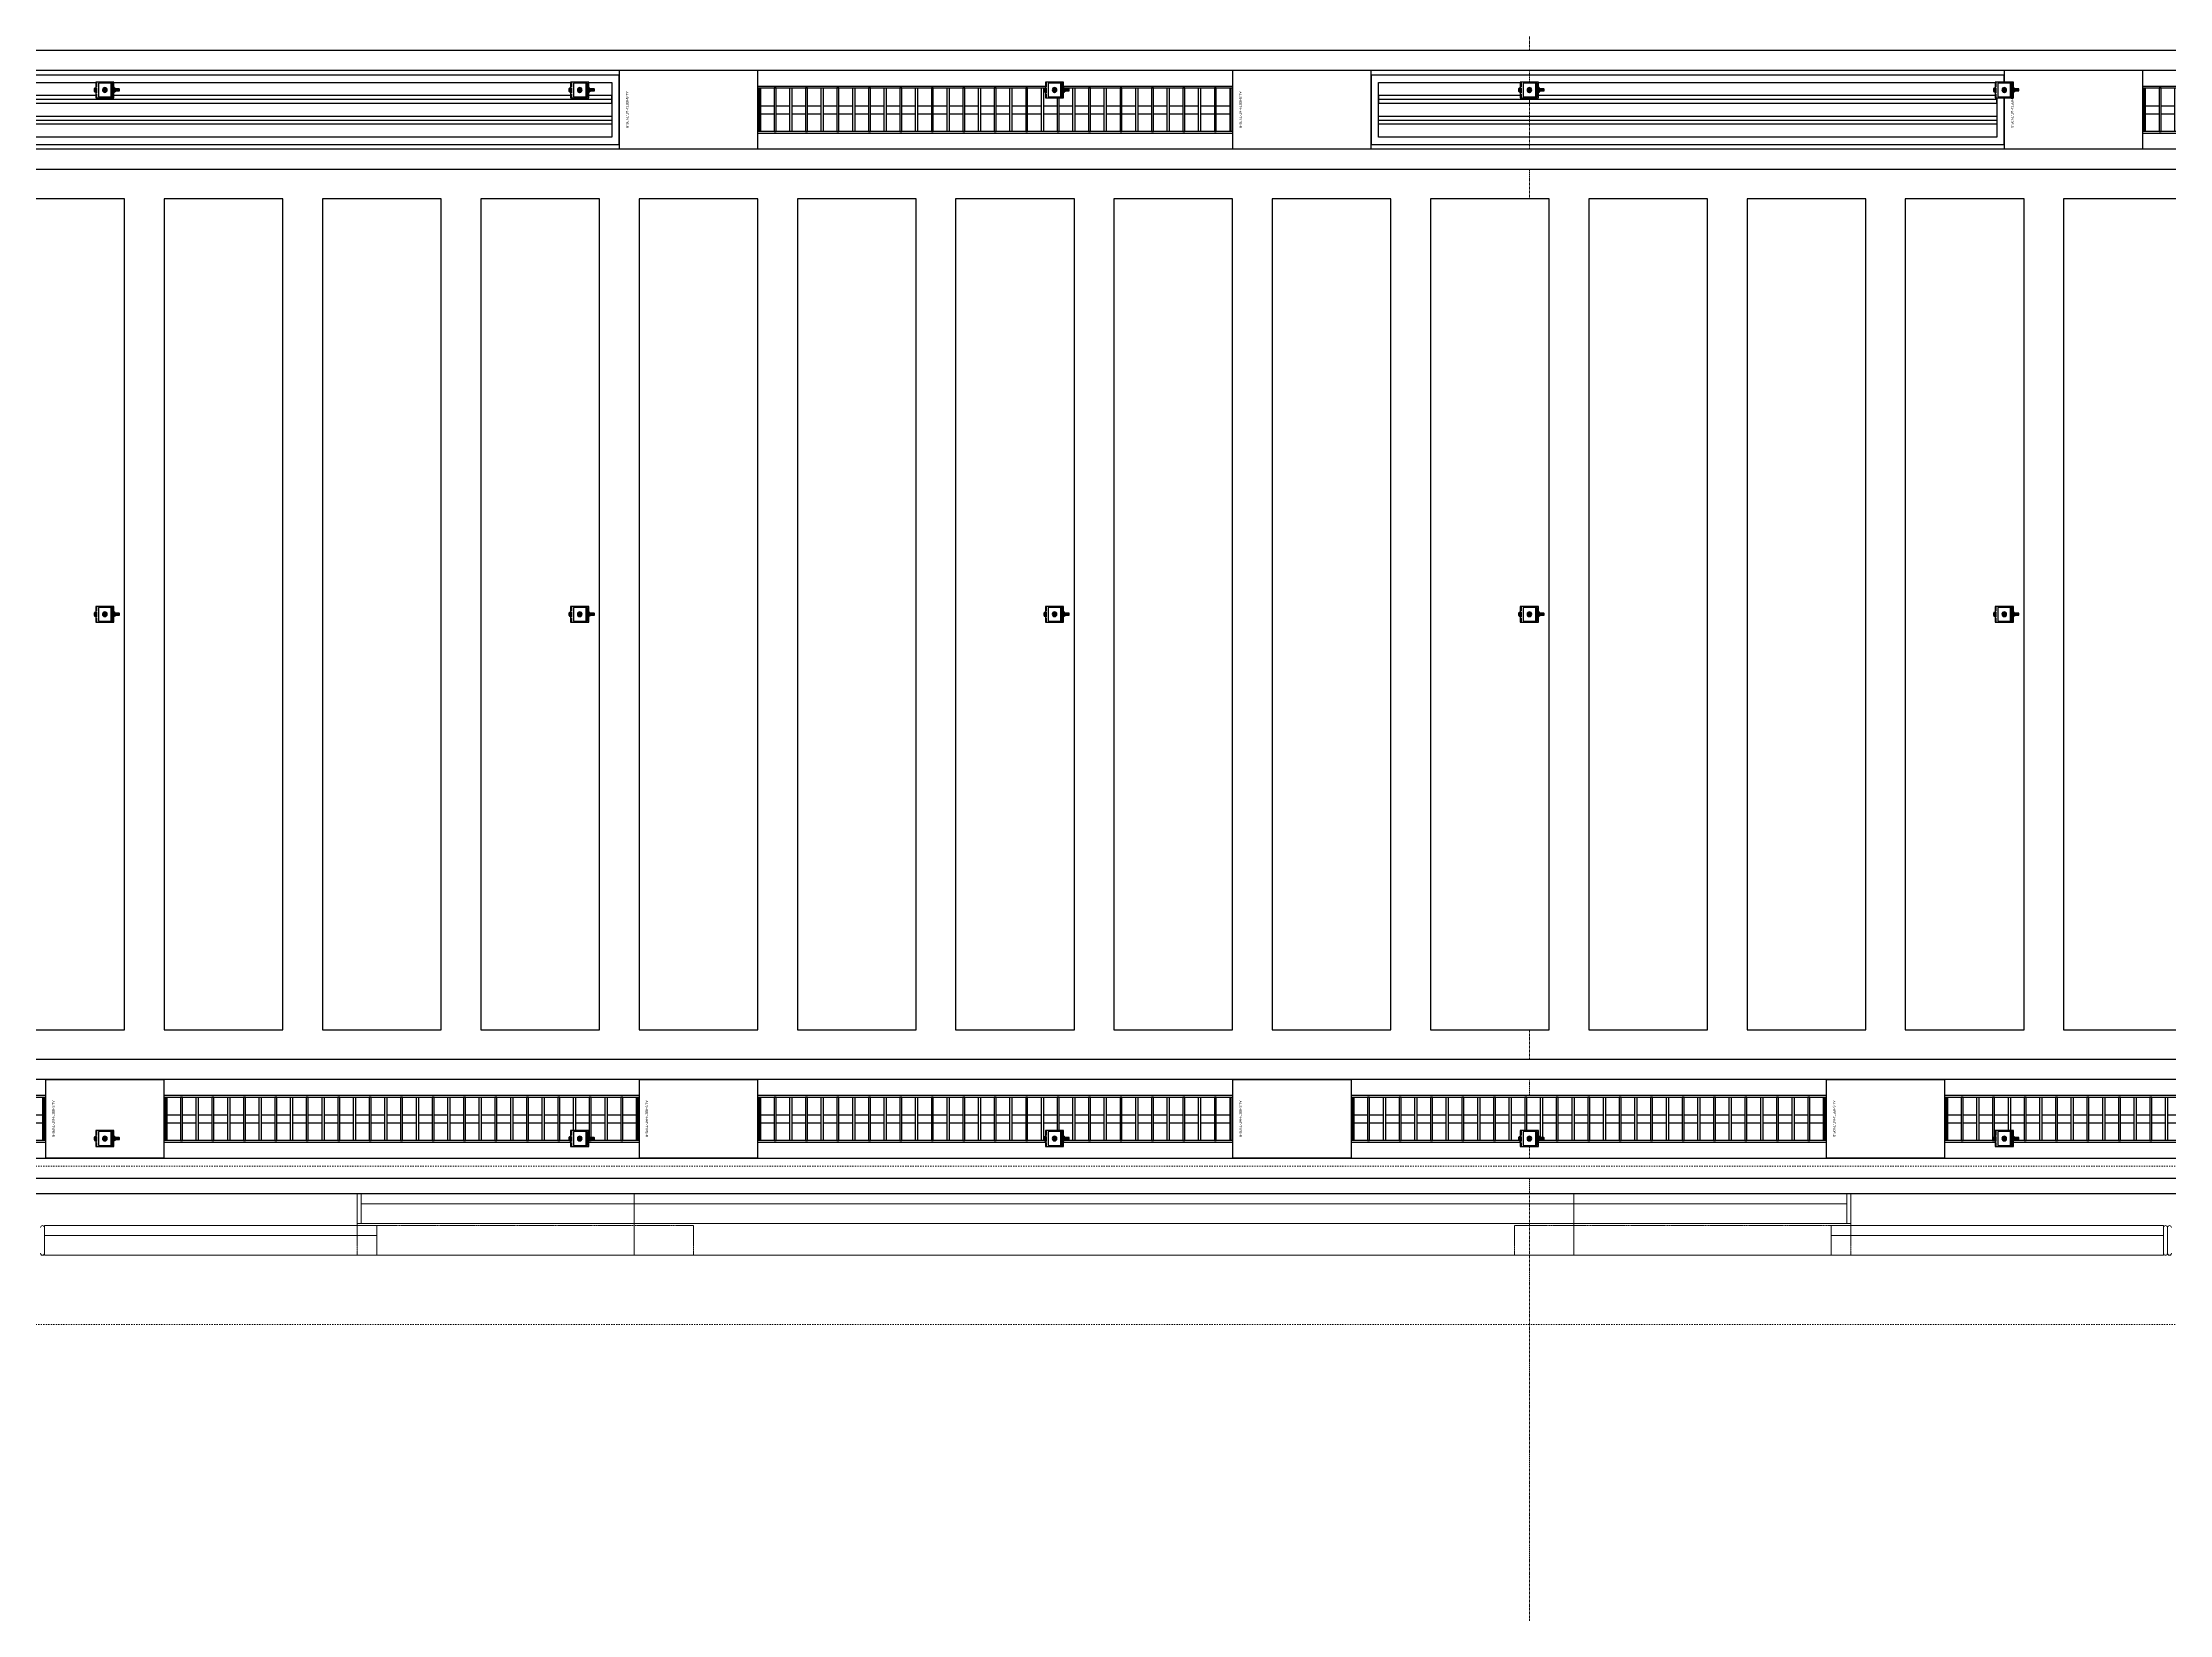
# Model space of a CAD drawing. Header units: millimetres. Extents: x -962357 to -591296, y -195428 to 59420.
# Drawn here: x -771238 to -765863, y -963 to 3010 of the extents above; entities that cross this region are included whole.
import ezdxf
from ezdxf.enums import TextEntityAlignment as Align

# ---------------------------------------------------------------- set-up
doc = ezdxf.new("R2010")
doc.units = ezdxf.units.MM
for name, pattern in [('ACAD_ISO02W100', [15, 12, -3]), ('DASH', [6.35, 3.175, -3.175]), ('DPA_Grid _ Level 100', [10, 5.5, -1.6, 1.3, -1.6]), ('DPA_Hidden 500', [1.4, 0.8, -0.6])]:
    doc.linetypes.add(name, pattern=pattern)
for name, color, linetype in [('000 - CSD_PL_001 - ASCESSORIES', 251, 'Continuous'), ('000 - H A T C H', 8, 'Continuous'), ('000 - WIPEOUT', 250, 'Continuous'), ('001 - ASCESSORIES', 251, 'Continuous'), ('008 - LIGHTING', 1, 'Continuous'), ('A04_TUBE SERIES', 2, 'Continuous'), ('A11_ALU.SOLID SHEET', 2, 'Continuous')]:
    doc.layers.add(name, color=color, linetype=linetype)
for name, color, linetype, lineweight in [('A-GENM', 1, 'Continuous', 9), ('A-GENM-HDLN', 2, 'DPA_Hidden 500', 9), ('Q-SPCQ', 2, 'Continuous', 9), ('Q-SPCQ-HDLN', 2, 'DASH', 9), ('S-GRID', 251, 'Continuous', 9)]:
    doc.layers.add(name, color=color, linetype=linetype, lineweight=lineweight)
doc.layers.get('000 - CSD_PL_001 - ASCESSORIES').off()

# ---------------------------------------------------------------- blocks, each defined once
blk = doc.blocks.new('*U500')
at = {"layer": 'A11_ALU.SOLID SHEET', "color": 0}
blk.add_lwpolyline([(300, -98.8), (300, 98.8), (0, 98.8), (0, -98.8)], close=True, dxfattribs=at)
at = {"layer": 'Defpoints', "color": 250}
blk.add_point((0, 0), dxfattribs=at)
blk.add_text('AL.SHEET-HAT-TYPE-R', height=6, rotation=270, dxfattribs=at).set_placement((15, 0), align=Align.BOTTOM_CENTER)
blk = doc.blocks.new('*U634')
at = {"color": 1}
blk.add_wipeout([(600, -60), (-600, -60), (-600, 60), (600, 60)], dxfattribs=at).dxf.layer = '000 - WIPEOUT'
at = {"layer": '001 - ASCESSORIES', "color": 0}
blk.add_lwpolyline([(600, -60), (-600, -60), (-600, 60), (600, 60)], close=True, dxfattribs=at)
at = {"layer": '001 - ASCESSORIES'}
for points in [[(-593.5, -55), (-598.5, -55), (-598.5, 55), (-593.5, 55)], [(595, -55), (-595, -55), (-595, 55), (595, 55)], [(-558.8, -55), (-553.8, -55), (-553.8, 55), (-558.8, 55)], [(-514, -55), (-519, -55), (-519, 55), (-514, 55)], [(-479.3, -55), (-474.3, -55), (-474.3, 55), (-479.3, 55)], [(-434.6, -55), (-439.6, -55), (-439.6, 55), (-434.6, 55)], [(-399.8, -55), (-394.8, -55), (-394.8, 55), (-399.8, 55)], [(-355.1, -55), (-360.1, -55), (-360.1, 55), (-355.1, 55)], [(-320.4, -55), (-315.4, -55), (-315.4, 55), (-320.4, 55)], [(-275.6, -55), (-280.6, -55), (-280.6, 55), (-275.6, 55)], [(-240.9, -55), (-235.9, -55), (-235.9, 55), (-240.9, 55)], [(-196.2, -55), (-201.2, -55), (-201.2, 55), (-196.2, 55)], [(-161.4, -55), (-156.4, -55), (-156.4, 55), (-161.4, 55)], [(-116.7, -55), (-121.7, -55), (-121.7, 55), (-116.7, 55)], [(-82, -55), (-77, -55), (-77, 55), (-82, 55)], [(-37.2, -55), (-42.2, -55), (-42.2, 55), (-37.2, 55)], [(-2.5, -55), (2.5, -55), (2.5, 55), (-2.5, 55)], [(42.2, -55), (37.2, -55), (37.2, 55), (42.2, 55)], [(77, -55), (82, -55), (82, 55), (77, 55)], [(121.7, -55), (116.7, -55), (116.7, 55), (121.7, 55)], [(156.4, -55), (161.4, -55), (161.4, 55), (156.4, 55)], [(201.2, -55), (196.2, -55), (196.2, 55), (201.2, 55)], [(235.9, -55), (240.9, -55), (240.9, 55), (235.9, 55)], [(280.6, -55), (275.6, -55), (275.6, 55), (280.6, 55)], [(315.4, -55), (320.4, -55), (320.4, 55), (315.4, 55)], [(360.1, -55), (355.1, -55), (355.1, 55), (360.1, 55)], [(394.8, -55), (399.8, -55), (399.8, 55), (394.8, 55)], [(439.6, -55), (434.6, -55), (434.6, 55), (439.6, 55)], [(474.3, -55), (479.3, -55), (479.3, 55), (474.3, 55)], [(519, -55), (514, -55), (514, 55), (519, 55)], [(553.8, -55), (558.8, -55), (558.8, 55), (553.8, 55)], [(598.5, -55), (593.5, -55), (593.5, 55), (598.5, 55)]]:
    blk.add_lwpolyline(points, close=True, dxfattribs=at)
for points in [[(-593.5, 10), (-558.8, 10)], [(-553.8, 10), (-519, 10)], [(-514, 10), (-479.3, 10)], [(-474.3, 10), (-439.6, 10)], [(-434.6, 10), (-399.8, 10)], [(-394.8, 10), (-360.1, 10)], [(-355.1, 10), (-320.4, 10)], [(-315.4, 10), (-280.6, 10)], [(-275.6, 10), (-240.9, 10)], [(-235.9, 10), (-201.2, 10)], [(-196.2, 10), (-161.4, 10)], [(-156.4, 10), (-121.7, 10)], [(-116.7, 10), (-82, 10)], [(-77, 10), (-42.2, 10)], [(-37.2, 10), (-2.5, 10)], [(2.5, 10), (37.2, 10)], [(42.2, 10), (77, 10)], [(82, 10), (116.7, 10)], [(121.7, 10), (156.4, 10)], [(161.4, 10), (196.2, 10)], [(201.2, 10), (235.9, 10)], [(240.9, 10), (275.6, 10)], [(280.6, 10), (315.4, 10)], [(320.4, 10), (355.1, 10)], [(360.1, 10), (394.8, 10)], [(399.8, 10), (434.6, 10)], [(439.6, 10), (474.3, 10)], [(479.3, 10), (514, 10)], [(519, 10), (553.8, 10)], [(558.8, 10), (593.5, 10)], [(-593.5, -10), (-558.8, -10)], [(-553.8, -10), (-519, -10)], [(-514, -10), (-479.3, -10)], [(-474.3, -10), (-439.6, -10)], [(-434.6, -10), (-399.8, -10)], [(-394.8, -10), (-360.1, -10)], [(-355.1, -10), (-320.4, -10)], [(-315.4, -10), (-280.6, -10)], [(-275.6, -10), (-240.9, -10)], [(-235.9, -10), (-201.2, -10)], [(-196.2, -10), (-161.4, -10)], [(-156.4, -10), (-121.7, -10)], [(-116.7, -10), (-82, -10)], [(-77, -10), (-42.2, -10)], [(-37.2, -10), (-2.5, -10)], [(2.5, -10), (37.2, -10)], [(42.2, -10), (77, -10)], [(82, -10), (116.7, -10)], [(121.7, -10), (156.4, -10)], [(161.4, -10), (196.2, -10)], [(201.2, -10), (235.9, -10)], [(240.9, -10), (275.6, -10)], [(280.6, -10), (315.4, -10)], [(320.4, -10), (355.1, -10)], [(360.1, -10), (394.8, -10)], [(399.8, -10), (434.6, -10)], [(439.6, -10), (474.3, -10)], [(479.3, -10), (514, -10)], [(519, -10), (553.8, -10)], [(558.8, -10), (593.5, -10)]]:
    blk.add_lwpolyline(points, dxfattribs=at)
blk = doc.blocks.new('*U606')
blk.add_attdef('EXTR.OVL-LENGTH_', (-25, -59.1), '', height=5)
blk.add_wipeout([(-25, 0), (25, 0), (25, 67400), (-25, 67400)]).dxf.layer = '000 - WIPEOUT'
at = {"layer": 'A04_TUBE SERIES', "color": 0}
blk.add_lwpolyline([(-25, 0), (25, 0), (25, 67400), (-25, 67400)], close=True, dxfattribs=at)
blk = doc.blocks.new('*U374')
at = {"layer": '001 - ASCESSORIES', "color": 0, "linetype": 'ByBlock'}
blk.add_lwpolyline([(800, 87.5), (-800, 87.5), (-800, -87.5), (800, -87.5)], close=True, dxfattribs=at)
at = {"layer": '001 - ASCESSORIES', "linetype": 'ByBlock'}
for points in [[(-781.5, 69), (781.5, 69), (781.5, -69), (-781.5, -69)], [(781.5, 36.3), (-781.5, 36.3), (-781.5, 16.3), (781.5, 16.3)], [(-781.5, -16.3), (781.5, -16.3), (781.5, -36.3), (-781.5, -36.3)]]:
    blk.add_lwpolyline(points, close=True, dxfattribs=at)
for points in [[(781.5, 26.3), (-781.5, 26.3)], [(-781.5, -26.3), (781.5, -26.3)]]:
    blk.add_lwpolyline(points, dxfattribs=at)
blk = doc.blocks.new('*U499')
at = {"layer": 'A11_ALU.SOLID SHEET', "color": 0}
blk.add_lwpolyline([(350, -98.8), (350, 98.8), (0, 98.8), (0, -98.8)], close=True, dxfattribs=at)
at = {"layer": 'Defpoints', "color": 250}
blk.add_point((0, 0), dxfattribs=at)
blk.add_text('AL.SHEET-HAT-TYPE-R', height=6, rotation=270, dxfattribs=at).set_placement((15, 0), align=Align.BOTTOM_CENTER)
blk = doc.blocks.new('*U607')
blk.add_attdef('EXTR.OVL-LENGTH_', (-25, -59.1), '', height=5)
blk.add_wipeout([(-25, 0), (25, 0), (25, 67400), (-25, 67400)]).dxf.layer = '000 - WIPEOUT'
at = {"layer": 'A04_TUBE SERIES', "color": 0}
blk.add_lwpolyline([(-25, 0), (25, 0), (25, 67400), (-25, 67400)], close=True, dxfattribs=at)
blk = doc.blocks.new('*U605')
blk.add_attdef('EXTR.OVL-LENGTH_', (-25, -59.1), '', height=5)
blk.add_wipeout([(-25, 0), (25, 0), (25, 67400), (-25, 67400)]).dxf.layer = '000 - WIPEOUT'
at = {"layer": 'A04_TUBE SERIES', "color": 0}
blk.add_lwpolyline([(-25, 0), (25, 0), (25, 67400), (-25, 67400)], close=True, dxfattribs=at)
blk = doc.blocks.new('*U604')
blk.add_attdef('EXTR.OVL-LENGTH_', (-25, -59.1), '', height=5)
blk.add_wipeout([(-25, 0), (25, 0), (25, 67400), (-25, 67400)]).dxf.layer = '000 - WIPEOUT'
at = {"layer": 'A04_TUBE SERIES', "color": 0}
blk.add_lwpolyline([(-25, 0), (25, 0), (25, 67400), (-25, 67400)], close=True, dxfattribs=at)
blk = doc.blocks.new('*U613')
at = {"color": 3}
for points in [[(-1050, 20350), (1050, 20350), (1050, 20050), (-1050, 20050)], [(-1050, 19950), (1050, 19950), (1050, 19650), (-1050, 19650)], [(-1050, 19550), (1050, 19550), (1050, 19250), (-1050, 19250)], [(-1050, 19150), (1050, 19150), (1050, 18850), (-1050, 18850)], [(-1050, 18750), (1050, 18750), (1050, 18450), (-1050, 18450)], [(-1050, 18350), (1050, 18350), (1050, 18050), (-1050, 18050)], [(-1050, 17950), (1050, 17950), (1050, 17650), (-1050, 17650)], [(-1050, 17550), (1050, 17550), (1050, 17250), (-1050, 17250)], [(-1050, 17150), (1050, 17150), (1050, 16850), (-1050, 16850)], [(-1050, 16750), (1050, 16750), (1050, 16450), (-1050, 16450)], [(-1050, 16350), (1050, 16350), (1050, 16050), (-1050, 16050)], [(-1050, 15950), (1050, 15950), (1050, 15650), (-1050, 15650)], [(-1050, 15550), (1050, 15550), (1050, 15250), (-1050, 15250)], [(-1050, 15150), (1050, 15150), (1050, 14850), (-1050, 14850)]]:
    blk.add_wipeout(points, dxfattribs=at).dxf.layer = '000 - WIPEOUT'
at = {"layer": 'A11_ALU.SOLID SHEET', "color": 0, "linetype": 'ByBlock'}
for points in [[(-1050, 20050), (1050, 20050), (1050, 20350), (-1050, 20350)], [(-1050, 19650), (1050, 19650), (1050, 19950), (-1050, 19950)], [(-1050, 19250), (1050, 19250), (1050, 19550), (-1050, 19550)], [(-1050, 18850), (1050, 18850), (1050, 19150), (-1050, 19150)], [(-1050, 18450), (1050, 18450), (1050, 18750), (-1050, 18750)], [(-1050, 18050), (1050, 18050), (1050, 18350), (-1050, 18350)], [(-1050, 17650), (1050, 17650), (1050, 17950), (-1050, 17950)], [(-1050, 17250), (1050, 17250), (1050, 17550), (-1050, 17550)], [(-1050, 16850), (1050, 16850), (1050, 17150), (-1050, 17150)], [(-1050, 16450), (1050, 16450), (1050, 16750), (-1050, 16750)], [(-1050, 16050), (1050, 16050), (1050, 16350), (-1050, 16350)], [(-1050, 15650), (1050, 15650), (1050, 15950), (-1050, 15950)], [(-1050, 15250), (1050, 15250), (1050, 15550), (-1050, 15550)], [(-1050, 14850), (1050, 14850), (1050, 15150), (-1050, 15150)]]:
    blk.add_lwpolyline(points, close=True, dxfattribs=at)
blk = doc.blocks.new('*U5836')
blk.add_lwpolyline([(-107450, -550), (27650, -550), (27650, -3480), (-107450, -3480)], close=True)
at = {"layer": '008 - LIGHTING'}
for p in [(-25900, -740), (-25900, -740), (-25900, -740), (-22400, -740), (-22400, -740), (-22400, -740)]:
    blk.add_blockref('*U374', p, dxfattribs=at)
at = {"layer": 'A11_ALU.SOLID SHEET', "color": 1}
for name, p in [('*U499', (-25100, -740)), ('*U499', (-23550, -740)), ('*U499', (-21600, -740)), ('*U500', (-26550, -3290)), ('*U500', (-25050, -3290)), ('*U500', (-23550, -3290)), ('*U500', (-22050, -3290))]:
    blk.add_blockref(name, p, dxfattribs=at)
at = {"layer": '008 - LIGHTING'}
for p in [(-24150, -740), (-20650, -740), (-27150, -3290), (-25650, -3290), (-24150, -3290), (-22650, -3290), (-21150, -3290)]:
    blk.add_blockref('*U634', p, dxfattribs=at)
at = {"layer": 'A04_TUBE SERIES', "linetype": 'ByBlock', "rotation": 270}
for name, p in [('*U607', (-39850, -615)), ('*U606', (-39850, -865)), ('*U604', (-39850, -3165)), ('*U605', (-39850, -3415))]:
    blk.add_blockref(name, p, dxfattribs=at)
at = {"layer": 'A11_ALU.SOLID SHEET', "linetype": 'ByBlock', "rotation": 90}
blk.add_blockref('*U613', (-6300, -2015), dxfattribs=at)
at = {"layer": '008 - LIGHTING'}
for p in [(-24150, -740), (-20650, -740), (-27150, -3290), (-25650, -3290), (-24150, -3290), (-22650, -3290), (-21150, -3290)]:
    blk.add_blockref('*U634', p, dxfattribs=at)
for p in [(-24150, -740), (-20650, -740), (-27150, -3290), (-25650, -3290), (-24150, -3290), (-22650, -3290), (-21150, -3290)]:
    blk.add_blockref('*U634', p, dxfattribs=at)
blk = doc.blocks.new('DPA_Speciality_PlatformScreenDoor - Length_135300-12767973-4180-01 LOWER PLATFORM LEVEL - REFLECTED CEILING PLAN')
at = {"layer": 'A-GENM'}
for p, q in [((49232.5, -250), (49142.5, -250)), ((49142.5, -250), (49232.5, -250)), ((49337.5, -250), (49147.4, -250)), ((49147.4, -250), (49337.5, -250)), ((49242.5, -250), (49332.5, -250)), ((49332.5, -250), (49242.5, -250)), ((53712.5, -250), (53902.6, -250)), ((53902.6, -250), (53712.5, -250)), ((53807.5, -250), (53717.5, -250)), ((53717.5, -250), (53807.5, -250)), ((53817.5, -250), (53907.5, -250)), ((53907.5, -250), (53817.5, -250)), ((49890.3, -330), (50014.1, -330)), ((49900.9, -330), (49954, -330)), ((49950.4, -330), (50003.5, -330)), ((51490.3, -330), (51614.1, -330)), ((51500.9, -330), (51554, -330)), ((51550.4, -330), (51603.5, -330))]:
    blk.add_line(p, q, dxfattribs=at)
at = {"layer": 'A-GENM-HDLN'}
for p, q in [((49637.5, -175), (49637.5, -250)), ((49637.5, -175), (50487.5, -175)), ((50487.5, -250), (50487.5, -175)), ((52562.5, -250), (52562.5, -175)), ((53412.5, -175), (52562.5, -175)), ((53412.5, -175), (53412.5, -250)), ((49637.5, -250), (50487.5, -250)), ((53412.5, -250), (52562.5, -250))]:
    blk.add_line(p, q, dxfattribs=at)
at = {"layer": 'Q-SPCQ'}
for p, q in [((48837.5, -245), (48837.5, -180)), ((48837.5, -180), (48837.5, -245)), ((48837.5, -180), (48837.5, -245)), ((48837.5, -245), (48837.5, -180)), ((49687.5, -175), (48847.5, -175)), ((48847.5, -175), (49687.5, -175)), ((48847.5, -175), (48847.5, -225)), ((48847.5, -175), (48847.5, -225)), ((48847.5, -245), (48847.5, -180)), ((48847.5, -180), (48847.5, -245)), ((48877.5, -175), (49657.5, -175)), ((49657.5, -175), (48877.5, -175)), ((49657.5, -175), (48877.5, -175)), ((48877.5, -175), (49657.5, -175)), ((49637.5, -175), (50337.5, -175)), ((49687.5, -225), (49687.5, -175)), ((49687.5, -175), (49687.5, -225)), ((50337.5, -175), (50337.5, -330)), ((50337.5, -175), (52712.5, -175)), ((50337.5, -330), (50337.5, -175)), ((50337.5, -200), (50337.5, -187.5)), ((50337.5, -187.5), (50337.5, -200)), ((50337.5, -305), (50337.5, -200)), ((50337.5, -200), (50337.5, -305)), ((52712.5, -175), (52712.5, -330)), ((52712.5, -175), (53412.5, -175)), ((52712.5, -330), (52712.5, -175)), ((52712.5, -200), (52712.5, -187.5)), ((52712.5, -187.5), (52712.5, -200)), ((52712.5, -305), (52712.5, -200)), ((52712.5, -200), (52712.5, -305)), ((53362.5, -175), (54202.5, -175)), ((54202.5, -175), (53362.5, -175)), ((53362.5, -175), (53362.5, -225)), ((53362.5, -225), (53362.5, -175)), ((54172.5, -175), (53392.5, -175)), ((53392.5, -175), (54172.5, -175)), ((53392.5, -175), (54172.5, -175)), ((54172.5, -175), (53392.5, -175)), ((54202.5, -225), (54202.5, -175)), ((54202.5, -225), (54202.5, -175)), ((54202.5, -180), (54202.5, -245)), ((54202.5, -245), (54202.5, -180)), ((48847.5, -225), (49687.5, -225)), ((49687.5, -225), (48847.5, -225)), ((48847.5, -250), (48847.5, -225)), ((48847.5, -225), (48847.5, -250)), ((49687.5, -225), (48847.5, -225)), ((48847.5, -225), (48847.5, -250)), ((48847.5, -250), (48847.5, -225)), ((48847.5, -225), (49687.5, -225)), ((49687.5, -225), (48847.5, -225)), ((48847.5, -225), (49687.5, -225)), ((48847.5, -250), (49687.5, -250)), ((49687.5, -250), (48847.5, -250)), ((48847.5, -250), (49687.5, -250)), ((49687.5, -250), (48847.5, -250)), ((49657.5, -225), (48877.5, -225)), ((48877.5, -225), (49657.5, -225)), ((48877.5, -225), (49657.5, -225)), ((49657.5, -225), (48877.5, -225)), ((49637.5, -225), (48897.5, -225)), ((48897.5, -225), (49637.5, -225)), ((49637.5, -225), (48897.5, -225)), ((48897.5, -225), (49637.5, -225)), ((49637.5, -250), (48897.5, -250)), ((48897.5, -250), (49637.5, -250)), ((49637.5, -250), (48897.5, -250)), ((48897.5, -250), (49637.5, -250)), ((49637.5, -305), (49637.5, -250)), ((49637.5, -250), (49637.5, -330)), ((49647.5, -255), (49637.5, -255)), ((49637.5, -255), (49637.5, -330)), ((49637.5, -330), (49637.5, -255)), ((49637.5, -255), (49647.5, -255)), ((49647.5, -330), (49647.5, -255)), ((49647.5, -255), (49647.5, -330)), ((50337.5, -255), (49647.5, -255)), ((49647.5, -255), (50337.5, -255)), ((49647.5, -255), (49647.5, -305)), ((49647.5, -255), (49647.5, -305)), ((49687.5, -225), (49687.5, -250)), ((49687.5, -225), (49687.5, -250)), ((49687.5, -250), (49687.5, -225)), ((49687.5, -225), (49687.5, -250)), ((49697.5, -255), (50277.5, -255)), ((50277.5, -255), (49697.5, -255)), ((50287.5, -255), (49697.5, -255)), ((49697.5, -255), (50287.5, -255)), ((52712.5, -255), (50337.5, -255)), ((50337.5, -255), (52712.5, -255)), ((50337.5, -255), (50337.5, -305)), ((50337.5, -255), (50337.5, -305)), ((50337.5, -305), (50337.5, -255)), ((50337.5, -255), (50337.5, -305)), ((52662.5, -255), (50387.5, -255)), ((50387.5, -255), (52662.5, -255)), ((50397.5, -255), (52652.5, -255)), ((52652.5, -255), (50397.5, -255)), ((52712.5, -255), (53402.5, -255)), ((53402.5, -255), (52712.5, -255)), ((52712.5, -255), (52712.5, -305)), ((52712.5, -305), (52712.5, -255)), ((52712.5, -305), (52712.5, -255)), ((52712.5, -255), (52712.5, -305)), ((52762.5, -255), (53352.5, -255)), ((53352.5, -255), (52762.5, -255)), ((53352.5, -255), (52772.5, -255)), ((52772.5, -255), (53352.5, -255)), ((54202.5, -225), (53362.5, -225)), ((53362.5, -225), (54202.5, -225)), ((53362.5, -250), (53362.5, -225)), ((53362.5, -250), (53362.5, -225)), ((54202.5, -225), (53362.5, -225)), ((53362.5, -225), (53362.5, -250)), ((53362.5, -250), (53362.5, -225)), ((53362.5, -225), (54202.5, -225)), ((53362.5, -225), (54202.5, -225)), ((54202.5, -225), (53362.5, -225)), ((54202.5, -250), (53362.5, -250)), ((53362.5, -250), (54202.5, -250)), ((53362.5, -250), (54202.5, -250)), ((54202.5, -250), (53362.5, -250)), ((53392.5, -225), (54172.5, -225)), ((54172.5, -225), (53392.5, -225)), ((54172.5, -225), (53392.5, -225)), ((53392.5, -225), (54172.5, -225)), ((53402.5, -255), (53402.5, -330)), ((53412.5, -255), (53402.5, -255)), ((53402.5, -255), (53412.5, -255)), ((53402.5, -330), (53402.5, -255)), ((53402.5, -305), (53402.5, -255)), ((53402.5, -305), (53402.5, -255)), ((53412.5, -225), (54152.5, -225)), ((54152.5, -225), (53412.5, -225)), ((53412.5, -225), (54152.5, -225)), ((54152.5, -225), (53412.5, -225)), ((53412.5, -250), (54152.5, -250)), ((54152.5, -250), (53412.5, -250)), ((53412.5, -250), (54152.5, -250)), ((54152.5, -250), (53412.5, -250)), ((53412.5, -330), (53412.5, -250)), ((53412.5, -250), (53412.5, -305)), ((53412.5, -330), (53412.5, -255)), ((53412.5, -255), (53412.5, -330)), ((54202.5, -225), (54202.5, -250)), ((54202.5, -250), (54202.5, -225)), ((54202.5, -250), (54202.5, -225)), ((54202.5, -225), (54202.5, -250)), ((49637.5, -317.5), (49637.5, -305)), ((50337.5, -305), (49647.5, -305)), ((49647.5, -305), (50327.5, -305)), ((49647.5, -305), (49647.5, -330)), ((49647.5, -305), (49647.5, -330)), ((49647.5, -305), (50327.5, -305)), ((50327.5, -305), (49647.5, -305)), ((49647.5, -330), (49647.5, -305)), ((49647.5, -305), (49647.5, -330)), ((50337.5, -305), (49647.5, -305)), ((49647.5, -305), (50337.5, -305)), ((50277.5, -305), (49697.5, -305)), ((49697.5, -305), (50277.5, -305)), ((50277.5, -305), (49697.5, -305)), ((49697.5, -305), (50277.5, -305)), ((50287.5, -305), (49697.5, -305)), ((49697.5, -305), (50287.5, -305)), ((49697.5, -305), (50277.5, -305)), ((50277.5, -305), (49697.5, -305)), ((50327.5, -305), (50337.5, -305)), ((50337.5, -317.5), (50337.5, -305)), ((52712.5, -305), (50337.5, -305)), ((50337.5, -305), (50347.5, -305)), ((50337.5, -330), (50337.5, -305)), ((50337.5, -305), (50337.5, -330)), ((52712.5, -305), (50337.5, -305)), ((50337.5, -305), (52712.5, -305)), ((50337.5, -305), (50337.5, -317.5)), ((50337.5, -330), (50337.5, -305)), ((50337.5, -305), (50337.5, -330)), ((50347.5, -305), (52702.5, -305)), ((50347.5, -305), (52702.5, -305)), ((52702.5, -305), (50347.5, -305)), ((52662.5, -305), (50387.5, -305)), ((50387.5, -305), (52662.5, -305)), ((52652.5, -305), (50397.5, -305)), ((50397.5, -305), (52652.5, -305)), ((52652.5, -305), (50397.5, -305)), ((50397.5, -305), (52652.5, -305)), ((50397.5, -305), (52652.5, -305)), ((52652.5, -305), (50397.5, -305)), ((52702.5, -305), (52712.5, -305)), ((52712.5, -317.5), (52712.5, -305)), ((52712.5, -305), (52722.5, -305)), ((53402.5, -305), (52712.5, -305)), ((52712.5, -305), (52712.5, -330)), ((52712.5, -330), (52712.5, -305)), ((52712.5, -305), (53402.5, -305)), ((53402.5, -305), (52712.5, -305)), ((52712.5, -305), (52712.5, -317.5)), ((52712.5, -330), (52712.5, -305)), ((52712.5, -305), (52712.5, -330)), ((52722.5, -305), (53402.5, -305)), ((53402.5, -305), (52722.5, -305)), ((52722.5, -305), (53402.5, -305)), ((52762.5, -305), (53352.5, -305)), ((53352.5, -305), (52762.5, -305)), ((52772.5, -305), (53352.5, -305)), ((53352.5, -305), (52772.5, -305)), ((52772.5, -305), (53352.5, -305)), ((53352.5, -305), (52772.5, -305)), ((53352.5, -305), (52772.5, -305)), ((52772.5, -305), (53352.5, -305)), ((53402.5, -330), (53402.5, -305)), ((53402.5, -330), (53402.5, -305)), ((53402.5, -305), (53402.5, -330)), ((53402.5, -330), (53402.5, -305)), ((53412.5, -305), (53412.5, -317.5)), ((49637.5, -330), (50337.5, -330)), ((49637.5, -330), (49647.5, -330)), ((49647.5, -330), (49637.5, -330)), ((50327.5, -330), (49647.5, -330)), ((49647.5, -330), (50337.5, -330)), ((49647.5, -330), (50327.5, -330)), ((50327.5, -330), (49647.5, -330)), ((50277.5, -330), (49697.5, -330)), ((49697.5, -330), (50277.5, -330)), ((50277.5, -330), (49697.5, -330)), ((49697.5, -330), (50277.5, -330)), ((50337.5, -330), (50327.5, -330)), ((50337.5, -330), (52712.5, -330)), ((50347.5, -330), (50337.5, -330)), ((50337.5, -330), (52712.5, -330)), ((52702.5, -330), (50347.5, -330)), ((50347.5, -330), (52702.5, -330)), ((52702.5, -330), (50347.5, -330)), ((52652.5, -330), (50397.5, -330)), ((50397.5, -330), (52652.5, -330)), ((52652.5, -330), (50397.5, -330)), ((50397.5, -330), (52652.5, -330)), ((52712.5, -330), (52702.5, -330)), ((52712.5, -330), (53412.5, -330)), ((52712.5, -330), (53402.5, -330)), ((52722.5, -330), (52712.5, -330)), ((53402.5, -330), (52722.5, -330)), ((53402.5, -330), (52722.5, -330)), ((52722.5, -330), (53402.5, -330)), ((52772.5, -330), (53352.5, -330)), ((53352.5, -330), (52772.5, -330)), ((52772.5, -330), (53352.5, -330)), ((53352.5, -330), (52772.5, -330)), ((53402.5, -330), (53412.5, -330)), ((53412.5, -330), (53402.5, -330))]:
    blk.add_line(p, q, dxfattribs=at)
for centre, start, end in [((48832.5, -180), 360, 180), ((48832.5, -180), 0, 180), ((48842.5, -180), 0, 180), ((48842.5, -180), 0, 180), ((54207.5, -180), 360, 180), ((54207.5, -180), 0, 180), ((48832.5, -245), 180, 360), ((48832.5, -245), 180, 0), ((48842.5, -245), 180, 360), ((48842.5, -245), 180, 360), ((54207.5, -245), 180, 360), ((54207.5, -245), 180, 0)]:
    blk.add_arc(centre, 5, start, end, dxfattribs=at)
at = {"layer": 'Q-SPCQ-HDLN'}
for p, q in [((135200, 0), (-100, 0)), ((135200, -330), (-100, -330)), ((135200, -400), (-100, -400))]:
    blk.add_line(p, q, dxfattribs=at)
blk = doc.blocks.new('C-1-PP19-AR-4180-01-B_20250908-040939_EXDOWNLIGHT')
at = {"layer": 'Q-SPCQ', "rotation": 180}
blk.add_blockref('DPA_Speciality_PlatformScreenDoor - Length_135300-12767973-4180-01 LOWER PLATFORM LEVEL - REFLECTED CEILING PLAN', (27650, -3810), dxfattribs=at)
blk = doc.blocks.new('000 - ASSCESSORIES_FAMELINE_GALV.BRACKET_FITTING_L-PROFILE_BK-08_TOP_VIEW')
at = {"linetype": 'Continuous'}
blk.add_wipeout([(-17.5, 19), (-17.5, -16), (17.5, -16), (17.5, 19)], dxfattribs=at).dxf.layer = '000 - WIPEOUT'
at = {"layer": '001 - ASCESSORIES', "linetype": 'ByBlock'}
blk.add_lwpolyline([(-17.5, 19), (17.5, 19), (17.5, 16), (-17.5, 16)], close=True, dxfattribs=at)
at = {"layer": '001 - ASCESSORIES', "color": 0, "linetype": 'Continuous'}
blk.add_lwpolyline([(-17.5, 19), (-17.5, -16), (17.5, -16), (17.5, 19)], close=True, dxfattribs=at)
at = {"layer": '001 - ASCESSORIES'}
blk.add_circle((0, 0), 3.5, dxfattribs=at)
blk = doc.blocks.new('*U492')
at = {"layer": '001 - ASCESSORIES', "color": 0}
blk.add_blockref('000 - ASSCESSORIES_FAMELINE_GALV.BRACKET_FITTING_L-PROFILE_BK-08_TOP_VIEW', (0, 0), dxfattribs=at)
blk = doc.blocks.new('000 - DYNAMIC_VIEW_ASSCESSORIES_GALV.STUD_FULL_THREAD_1-4_TOP_VIEW')
at = {"layer": '000 - H A T C H'}
h = blk.add_hatch(color=250, dxfattribs=at)
h.dxf.hatch_style = 1
edge = h.paths.add_edge_path()
edge.add_arc((0, 0), 3.18, 0, 360)
at = {"layer": '001 - ASCESSORIES', "color": 0}
blk.add_circle((0, 0), 3.18, dxfattribs=at)
blk = doc.blocks.new('*U485')
at = {"layer": '001 - ASCESSORIES', "color": 0}
blk.add_blockref('000 - DYNAMIC_VIEW_ASSCESSORIES_GALV.STUD_FULL_THREAD_1-4_TOP_VIEW', (0, 0), dxfattribs=at)
blk = doc.blocks.new('000 - ASSCESSORIES_FAMELINE_GALV.BRACKET_FITTING_U-PROFILE_BK-07_TOP_VIEW')
at = {"linetype": 'Continuous'}
blk.add_wipeout([(20, -23), (20, 23), (-20, 23), (-20, -23)], dxfattribs=at).dxf.layer = '000 - WIPEOUT'
at = {"layer": '001 - ASCESSORIES', "linetype": 'ACAD_ISO02W100'}
for p, q in [((20, 21), (-20, 21)), ((20, -21), (-20, -21))]:
    blk.add_line(p, q, dxfattribs=at)
at = {"layer": '001 - ASCESSORIES', "color": 0, "linetype": 'Continuous'}
blk.add_lwpolyline([(20, -23), (20, 23), (-20, 23), (-20, -23)], close=True, dxfattribs=at)
at = {"layer": '001 - ASCESSORIES', "linetype": 'Continuous'}
blk.add_circle((0, 0), 3.5, dxfattribs=at)
blk = doc.blocks.new('*U489')
at = {"layer": '001 - ASCESSORIES', "color": 0, "linetype": 'ByBlock'}
blk.add_blockref('000 - ASSCESSORIES_FAMELINE_GALV.BRACKET_FITTING_U-PROFILE_BK-07_TOP_VIEW', (0, 0), dxfattribs=at)
blk = doc.blocks.new('*U281')
at = {"layer": '001 - ASCESSORIES', "color": 0}
blk.add_lwpolyline([(4.6, 0), (2.3, 4), (-2.3, 4), (-4.6, 0), (-2.3, -4), (2.3, -4)], close=True, dxfattribs=at)
at = {"layer": '001 - ASCESSORIES', "color": 8}
blk.add_circle((0, 0), 3.85, dxfattribs=at)
at = {"layer": '001 - ASCESSORIES', "color": 0}
blk.add_circle((0, 0), 2.6, dxfattribs=at)
blk = doc.blocks.new('*U639')
at = {"layer": '000 - CSD_PL_001 - ASCESSORIES', "color": 0, "rotation": 270}
blk.add_blockref('*U281', (0, 0), dxfattribs=at)
blk = doc.blocks.new('*U308')
at = {"layer": '001 - ASCESSORIES'}
blk.add_lwpolyline([(-0.3, -4.5), (-0.3, -2.5, -19.949874), (0.3, -2.5), (0.3, -4.5)], format="xyb", dxfattribs=at)
blk.add_arc((0, 0), 4.5, 273.1847, 266.8153, dxfattribs=at)
blk = doc.blocks.new('000 - ASSCESSORIES_SPRING_WASHER_M5_TOP_VIEW')
at = {"color": 6}
blk.add_blockref('*U308', (0, 0), dxfattribs=at)
blk = doc.blocks.new('*U641')
at = {"color": 6}
blk.add_blockref('000 - ASSCESSORIES_SPRING_WASHER_M5_TOP_VIEW', (0, 0), dxfattribs=at)
blk = doc.blocks.new('*U307')
at = {"layer": '001 - ASCESSORIES'}
blk.add_lwpolyline([(-0.3, -6), (-0.3, -2.5, -19.949874), (0.2, -2.5), (0.2, -6)], format="xyb", dxfattribs=at)
blk.add_arc((0, 0), 6, 273.1847, 266.8153, dxfattribs=at)
blk = doc.blocks.new('000 - ASSCESSORIES_WASHER_M5_TOP_VIEW')
at = {"color": 6}
blk.add_blockref('*U307', (0, 0), dxfattribs=at)
blk = doc.blocks.new('*U640')
at = {"color": 6}
blk.add_blockref('000 - ASSCESSORIES_WASHER_M5_TOP_VIEW', (0, 0), dxfattribs=at)
blk = doc.blocks.new('*U282')
at = {"color": 1}
for p, q in [((-3.5, 3.5), (3.5, 3.5)), ((-3.5, 0), (3.5, 0))]:
    blk.add_line(p, q, dxfattribs=at)
at = {"color": 0}
for points in [[(-2.3, 3.2, 0.249855), (-4.6, 3.2), (-4.6, 0.3, 0.249855), (-2.3, 0.3)], [(2.3, 3.2, 0.062432), (0, 3.5, 0.062432), (-2.3, 3.2), (-2.3, 0.3, 0.061701), (0, 0, 0.061701), (2.3, 0.3)], [(4.6, 3.2, 0.249855), (2.3, 3.2), (2.3, 0.3, 0.249855), (4.6, 0.3)]]:
    blk.add_lwpolyline(points, format="xyb", close=True, dxfattribs=at)
blk = doc.blocks.new('*U296')
at = {"layer": '000 - H A T C H'}
h = blk.add_hatch(dxfattribs=at)
h.set_pattern_fill('ANSI35', color=8, scale=4, angle=65)
h.set_pattern_definition([(110, (-0.5, 0), (-0.939693, -0.34202), []), (110, (-0.2012, 0.6409), (-0.939693, -0.34202), [1.25, -0.25, 0, -0.25])])
h.paths.add_polyline_path([(0, -2.5), (59.5, -2.5), (59.5, 2.5), (0, 2.5)])
at = {"color": 8}
blk.add_line((59.5, -2.5), (59.5, 2.5), dxfattribs=at)
at = {"color": 1}
blk.add_lwpolyline([(59.5, 2.5), (0, 2.5), (0, -2.5), (59.5, -2.5), (60, -2), (60, 2)], close=True, dxfattribs=at)
blk = doc.blocks.new('*U448')
at = {"layer": '000 - H A T C H'}
h = blk.add_hatch(color=250, dxfattribs=at)
h.dxf.hatch_style = 1
edge = h.paths.add_edge_path()
edge.add_line((-0.3, -4.6), (-3.2, -4.6))
edge.add_arc((-1, -3.5), 2.45, 180, 208.0569, ccw=False)
edge.add_line((-3.5, -3.5), (-3.5, 0))
edge.add_arc((5.9, 0), 9.36, 179.9761, 180.0239, ccw=False)
edge.add_line((-3.5, 0), (-3.5, 0))
edge.add_arc((5.9, 0), 9.36, 179.9761, 180.0239, ccw=False)
edge.add_line((-3.5, 0), (-3.5, 3.5))
edge.add_arc((-1, 3.5), 2.45, 151.9431, 180, ccw=False)
edge.add_line((-3.2, 4.6), (-0.3, 4.6))
edge.add_arc((-2.5, 3.5), 2.45, 360, 388.0569, ccw=False)
edge.add_line((0, 3.5), (0, -3.5))
edge.add_arc((-2.5, -3.5), 2.45, 331.9431, 360, ccw=False)
blk.add_blockref('*U296', (0, 0))
at = {"layer": '001 - ASCESSORIES', "rotation": 90}
blk.add_blockref('*U282', (0, 0), dxfattribs=at)
blk = doc.blocks.new('*U306')
blk.add_wipeout([(-6, 0.65), (6, 0.65), (6, -0.65), (-6, -0.65)]).dxf.layer = '000 - WIPEOUT'
at = {"layer": '001 - ASCESSORIES'}
blk.add_lwpolyline([(-6, 0.65), (6, 0.65), (6, -0.65), (-6, -0.65)], close=True, dxfattribs=at)
blk.add_wipeout([(0.1, -0.65), (6, -0.65), (6, 0.65), (0.1, 0.65)]).dxf.layer = '000 - WIPEOUT'
blk.add_wipeout([(-0.1, -0.65), (-6, -0.65), (-6, 0.65), (-0.1, 0.65)]).dxf.layer = '000 - WIPEOUT'
for points in [[(-0.1, -0.65), (-6, -0.65), (-6, 0.65), (-0.1, 0.65)], [(0.1, -0.65), (6, -0.65), (6, 0.65), (0.1, 0.65)]]:
    blk.add_lwpolyline(points, close=True, dxfattribs=at)
blk = doc.blocks.new('000 - ASSCESSORIES_WASHER_M5_FRONT-SIDE-BACK_VIEW')
at = {"color": 6}
blk.add_blockref('*U306', (0, 0), dxfattribs=at)
blk = doc.blocks.new('*U637')
at = {"color": 6}
blk.add_blockref('000 - ASSCESSORIES_WASHER_M5_FRONT-SIDE-BACK_VIEW', (0, 0), dxfattribs=at)
blk = doc.blocks.new('*U309')
blk.add_wipeout([(-4.5, 0.65), (4.5, 0.65), (4.5, -0.65), (-4.5, -0.65)]).dxf.layer = '000 - WIPEOUT'
at = {"layer": '001 - ASCESSORIES'}
blk.add_lwpolyline([(-4.5, 0.65), (4.5, 0.65), (4.5, -0.65), (-4.5, -0.65)], close=True, dxfattribs=at)
blk.add_wipeout([(0.1, -0.95), (4.5, -0.65), (4.5, 0.65), (0.1, 0.35)]).dxf.layer = '000 - WIPEOUT'
blk.add_wipeout([(-0.1, -0.35), (-4.5, -0.65), (-4.5, 0.65), (-0.1, 0.95)]).dxf.layer = '000 - WIPEOUT'
for points in [[(-0.1, -0.35), (-4.5, -0.65), (-4.5, 0.65), (-0.1, 0.95)], [(0.1, -0.95), (4.5, -0.65), (4.5, 0.65), (0.1, 0.35)]]:
    blk.add_lwpolyline(points, close=True, dxfattribs=at)
blk = doc.blocks.new('000 - ASSCESSORIES_SPRING_WASHER_M5_FRONT-SIDE-BACK_VIEW')
at = {"color": 6}
blk.add_blockref('*U309', (0, 0), dxfattribs=at)
blk = doc.blocks.new('*U638')
at = {"color": 6}
blk.add_blockref('000 - ASSCESSORIES_SPRING_WASHER_M5_FRONT-SIDE-BACK_VIEW', (0, 0), dxfattribs=at)
blk = doc.blocks.new('*U486')
at = {"layer": '001 - ASCESSORIES'}
blk.add_blockref('*U448', (-23, 0), dxfattribs=at)
at = {"layer": '001 - ASCESSORIES', "color": 6, "rotation": 180}
for name in ['*U640', '*U641']:
    blk.add_blockref(name, (0, 0), dxfattribs=at)
at = {"layer": '001 - ASCESSORIES', "color": 2, "rotation": 270}
blk.add_blockref('*U639', (0, 0), dxfattribs=at)
blk.add_blockref('*U639', (0, 0), dxfattribs=at)
at = {"layer": '001 - ASCESSORIES', "color": 0, "rotation": 90}
blk.add_blockref('*U489', (0, 0), dxfattribs=at)
at = {"layer": '001 - ASCESSORIES', "color": 0, "rotation": 270}
blk.add_blockref('*U492', (0, 0), dxfattribs=at)
at = {"layer": '001 - ASCESSORIES', "color": 6}
for name in ['*U640', '*U641']:
    blk.add_blockref(name, (0, 0), dxfattribs=at)
at = {"layer": '001 - ASCESSORIES', "color": 2, "rotation": 90}
blk.add_blockref('*U639', (0, 0), dxfattribs=at)
blk.add_blockref('*U639', (0, 0), dxfattribs=at)
at = {"layer": '001 - ASCESSORIES', "color": 1}
blk.add_blockref('*U485', (0, 0), dxfattribs=at)
at = {"layer": '001 - ASCESSORIES', "rotation": 90}
blk.add_blockref('*U637', (23.65, 0), dxfattribs=at)
blk.add_blockref('*U638', (25.25, 0), dxfattribs=at)
blk = doc.blocks.new('C-1-PP19-AR-4180-01-B_20250903-141828_ERROR_HANGING')
at = {"layer": '000 - CSD_PL_001 - ASCESSORIES', "linetype": 'ByBlock'}
for p in [(-26400, -690), (-25200, -690), (-24000, -690), (-22800, -690), (-21600, -690), (-26400, -2015), (-25200, -2015), (-24000, -2015), (-22800, -2015), (-21600, -2015), (-26400, -3340), (-25200, -3340), (-24000, -3340), (-22800, -3340), (-21600, -3340)]:
    blk.add_blockref('*U486', p, dxfattribs=at)

msp = doc.modelspace()

# ---------------------------------------------------------------- linework, layer by layer
at = {"layer": 'S-GRID', "linetype": 'DPA_Grid _ Level 100'}
msp.add_line((-767480, -30741.3), (-767480, 54920.2), dxfattribs=at)

# ---------------------------------------------------------------- next in the draw order: block references
msp.add_blockref('*U5836', (-744680, 3580))

# ---------------------------------------------------------------- next in the draw order: block references
msp.add_blockref('C-1-PP19-AR-4180-01-B_20250908-040939_EXDOWNLIGHT', (-744680, 3580))

# ---------------------------------------------------------------- next in the draw order: block references
msp.add_blockref('C-1-PP19-AR-4180-01-B_20250903-141828_ERROR_HANGING', (-744680, 3580))

doc.saveas('drawing.dxf')
